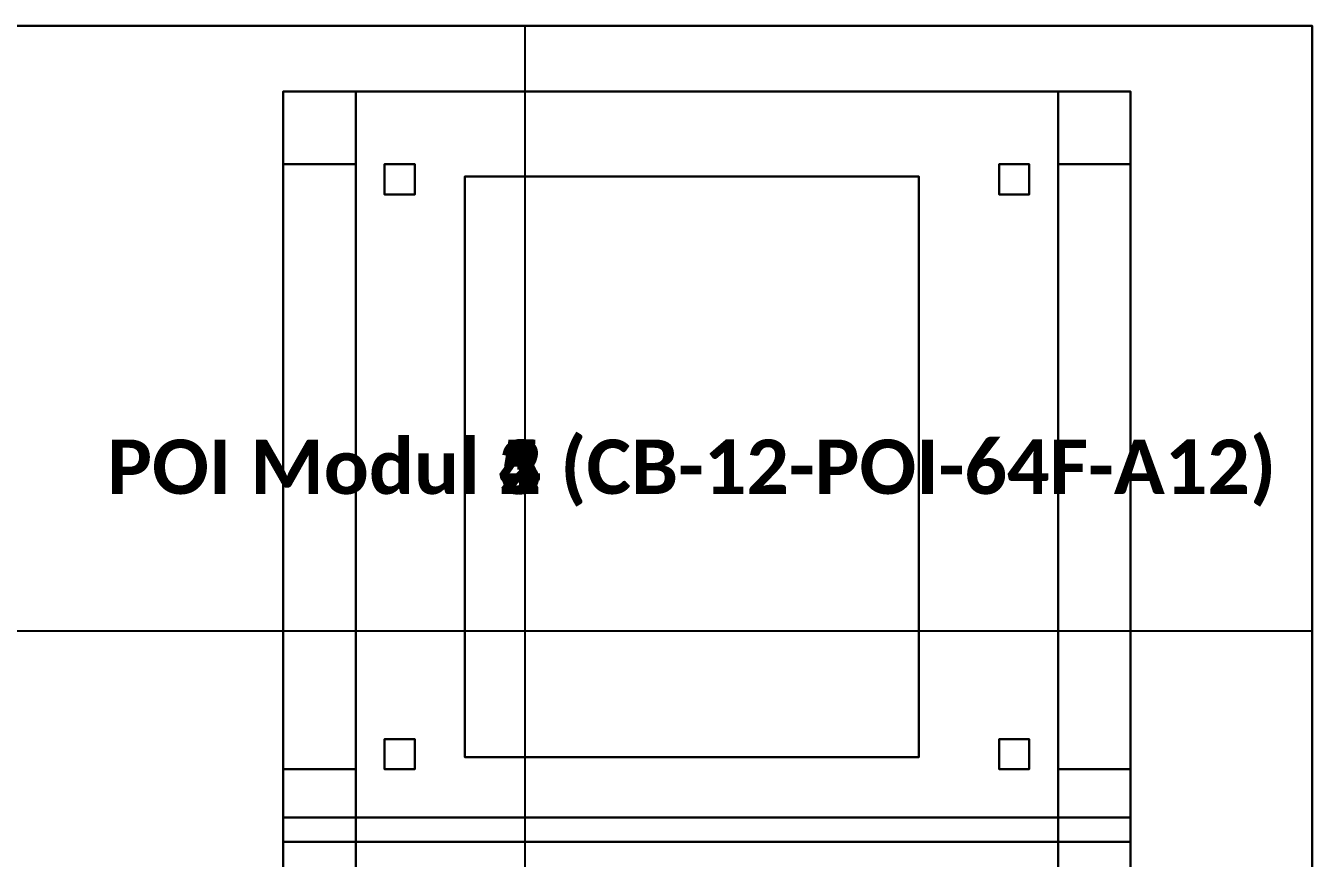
# Model space of a CAD drawing. Header units: metres. Extents: x -2.25 to 1.3, y -0.7 to 2.1.
# Drawn here: x -0.475 to 0.587, y 1.412 to 2.1 of the extents above; entities that cross this region are included whole.
import ezdxf
from ezdxf.enums import TextEntityAlignment as Align

# ---------------------------------------------------------------- set-up
doc = ezdxf.new("R2010")
doc.units = ezdxf.units.M
for name, color, linetype in [('BLOK_OZEL_PLATFORM', 140, 'CONTINUOUS'), ('EKP_POI_MODULLERI', 40, 'CONTINUOUS'), ('EKP_POI_TASIYICI_SASE', 30, 'CONTINUOUS')]:
    doc.layers.add(name, color=color, linetype=linetype)
doc.styles.get("Standard").update_dxf_attribs({"font": 'calibrib.ttf'})

msp = doc.modelspace()

# ---------------------------------------------------------------- linework, layer by layer
at = {"layer": 'BLOK_OZEL_PLATFORM'}
for p, q in [((0.5875, 2.1, -0.688), (-2.0125, 2.1, -0.688)), ((0.5875, 2.1, 1.216), (-2.0125, 2.1, 1.216)), ((-0.0625, 0.6, 1.216), (-0.0625, 2.1, 1.216)), ((0.5875, 0.6, -0.688), (0.5875, 2.1, -0.688)), ((0.5875, 0.6, 1.216), (0.5875, 2.1, 1.216)), ((0.5875, 2.1, -0.688), (0.5875, 2.1, 1.216)), ((-2.0125, 1.6, 1.216), (0.5875, 1.6, 1.216))]:
    msp.add_line(p, q, dxfattribs=at)
for points in [[(-2.0125, 0.6, -0.688), (0.5875, 0.6, -0.688), (0.5875, 2.1, -0.688), (-2.0125, 2.1, -0.688)], [(-2.0125, 0.6, 1.216), (0.5875, 0.6, 1.216), (0.5875, 2.1, 1.216), (-2.0125, 2.1, 1.216)], [(-2.0125, 2.1, -0.688), (0.5875, 2.1, -0.688), (0.5875, 2.1, 1.216), (-2.0125, 2.1, 1.216)], [(0.5875, 0.6, -0.688), (0.5875, 2.1, -0.688), (0.5875, 2.1, 1.216), (0.5875, 0.6, 1.216)]]:
    msp.add_3dface(points, dxfattribs=at)
at = {"layer": 'EKP_POI_MODULLERI'}
for p, q in [((0.2625, 1.9755, 0.1585), (-0.1125, 1.9755, 0.1585)), ((-0.1125, 1.9755, 0.1585), (-0.1125, 1.4955, 0.1585)), ((0.2625, 1.9755, 0.4225), (-0.1125, 1.9755, 0.4225)), ((-0.1125, 1.9755, 0.4225), (-0.1125, 1.4955, 0.4225)), ((-0.1125, 1.9755, 0.1585), (-0.1125, 1.9755, 0.4225)), ((0.2625, 1.9755, 0.4735), (-0.1125, 1.9755, 0.4735)), ((-0.1125, 1.9755, 0.4735), (-0.1125, 1.4955, 0.4735)), ((0.2625, 1.9755, 0.7375), (-0.1125, 1.9755, 0.7375)), ((-0.1125, 1.9755, 0.7375), (-0.1125, 1.4955, 0.7375)), ((-0.1125, 1.9755, 0.4735), (-0.1125, 1.9755, 0.7375)), ((0.2625, 1.9755, 0.7885), (-0.1125, 1.9755, 0.7885)), ((-0.1125, 1.9755, 0.7885), (-0.1125, 1.4955, 0.7885)), ((0.2625, 1.9755, 1.0525), (-0.1125, 1.9755, 1.0525)), ((-0.1125, 1.9755, 1.0525), (-0.1125, 1.4955, 1.0525)), ((-0.1125, 1.9755, 0.7885), (-0.1125, 1.9755, 1.0525)), ((0.2625, 1.9755, 1.1035), (-0.1125, 1.9755, 1.1035)), ((-0.1125, 1.9755, 1.1035), (-0.1125, 1.4955, 1.1035)), ((0.2625, 1.9755, 1.3675), (-0.1125, 1.9755, 1.3675)), ((-0.1125, 1.9755, 1.3675), (-0.1125, 1.4955, 1.3675)), ((-0.1125, 1.9755, 1.1035), (-0.1125, 1.9755, 1.3675)), ((0.2625, 1.9755, 1.4185), (-0.1125, 1.9755, 1.4185)), ((-0.1125, 1.9755, 1.4185), (-0.1125, 1.4955, 1.4185)), ((0.2625, 1.9755, 1.6825), (-0.1125, 1.9755, 1.6825)), ((-0.1125, 1.9755, 1.6825), (-0.1125, 1.4955, 1.6825)), ((-0.1125, 1.9755, 1.4185), (-0.1125, 1.9755, 1.6825)), ((0.2625, 1.4955, 0.1585), (0.2625, 1.9755, 0.1585)), ((0.2625, 1.4955, 0.4225), (0.2625, 1.9755, 0.4225)), ((0.2625, 1.9755, 0.1585), (0.2625, 1.9755, 0.4225)), ((0.2625, 1.4955, 0.4735), (0.2625, 1.9755, 0.4735)), ((0.2625, 1.4955, 0.7375), (0.2625, 1.9755, 0.7375)), ((0.2625, 1.9755, 0.4735), (0.2625, 1.9755, 0.7375)), ((0.2625, 1.4955, 0.7885), (0.2625, 1.9755, 0.7885)), ((0.2625, 1.4955, 1.0525), (0.2625, 1.9755, 1.0525)), ((0.2625, 1.9755, 0.7885), (0.2625, 1.9755, 1.0525)), ((0.2625, 1.4955, 1.1035), (0.2625, 1.9755, 1.1035)), ((0.2625, 1.4955, 1.3675), (0.2625, 1.9755, 1.3675)), ((0.2625, 1.9755, 1.1035), (0.2625, 1.9755, 1.3675)), ((0.2625, 1.4955, 1.4185), (0.2625, 1.9755, 1.4185)), ((0.2625, 1.4955, 1.6825), (0.2625, 1.9755, 1.6825)), ((0.2625, 1.9755, 1.4185), (0.2625, 1.9755, 1.6825)), ((-0.1125, 1.4955, 0.1585), (0.2625, 1.4955, 0.1585)), ((-0.1125, 1.4955, 0.4225), (0.2625, 1.4955, 0.4225)), ((-0.1125, 1.4955, 0.1585), (-0.1125, 1.4955, 0.4225)), ((-0.1125, 1.4955, 0.4735), (0.2625, 1.4955, 0.4735)), ((-0.1125, 1.4955, 0.7375), (0.2625, 1.4955, 0.7375)), ((-0.1125, 1.4955, 0.4735), (-0.1125, 1.4955, 0.7375)), ((-0.1125, 1.4955, 0.7885), (0.2625, 1.4955, 0.7885)), ((-0.1125, 1.4955, 1.0525), (0.2625, 1.4955, 1.0525)), ((-0.1125, 1.4955, 0.7885), (-0.1125, 1.4955, 1.0525)), ((-0.1125, 1.4955, 1.1035), (0.2625, 1.4955, 1.1035)), ((-0.1125, 1.4955, 1.3675), (0.2625, 1.4955, 1.3675)), ((-0.1125, 1.4955, 1.1035), (-0.1125, 1.4955, 1.3675)), ((-0.1125, 1.4955, 1.4185), (0.2625, 1.4955, 1.4185)), ((-0.1125, 1.4955, 1.6825), (0.2625, 1.4955, 1.6825)), ((-0.1125, 1.4955, 1.4185), (-0.1125, 1.4955, 1.6825)), ((0.2625, 1.4955, 0.1585), (0.2625, 1.4955, 0.4225)), ((0.2625, 1.4955, 0.4735), (0.2625, 1.4955, 0.7375)), ((0.2625, 1.4955, 0.7885), (0.2625, 1.4955, 1.0525)), ((0.2625, 1.4955, 1.1035), (0.2625, 1.4955, 1.3675)), ((0.2625, 1.4955, 1.4185), (0.2625, 1.4955, 1.6825))]:
    msp.add_line(p, q, dxfattribs=at)
for points in [[(-0.1125, 1.4955, 0.1585), (0.2625, 1.4955, 0.1585), (0.2625, 1.9755, 0.1585), (-0.1125, 1.9755, 0.1585)], [(-0.1125, 1.4955, 0.4225), (0.2625, 1.4955, 0.4225), (0.2625, 1.9755, 0.4225), (-0.1125, 1.9755, 0.4225)], [(-0.1125, 1.9755, 0.1585), (0.2625, 1.9755, 0.1585), (0.2625, 1.9755, 0.4225), (-0.1125, 1.9755, 0.4225)], [(-0.1125, 1.4955, 0.1585), (-0.1125, 1.9755, 0.1585), (-0.1125, 1.9755, 0.4225), (-0.1125, 1.4955, 0.4225)], [(-0.1125, 1.4955, 0.4735), (0.2625, 1.4955, 0.4735), (0.2625, 1.9755, 0.4735), (-0.1125, 1.9755, 0.4735)], [(-0.1125, 1.4955, 0.7375), (0.2625, 1.4955, 0.7375), (0.2625, 1.9755, 0.7375), (-0.1125, 1.9755, 0.7375)], [(-0.1125, 1.9755, 0.4735), (0.2625, 1.9755, 0.4735), (0.2625, 1.9755, 0.7375), (-0.1125, 1.9755, 0.7375)], [(-0.1125, 1.4955, 0.4735), (-0.1125, 1.9755, 0.4735), (-0.1125, 1.9755, 0.7375), (-0.1125, 1.4955, 0.7375)], [(-0.1125, 1.4955, 0.7885), (0.2625, 1.4955, 0.7885), (0.2625, 1.9755, 0.7885), (-0.1125, 1.9755, 0.7885)], [(-0.1125, 1.4955, 1.0525), (0.2625, 1.4955, 1.0525), (0.2625, 1.9755, 1.0525), (-0.1125, 1.9755, 1.0525)], [(-0.1125, 1.9755, 0.7885), (0.2625, 1.9755, 0.7885), (0.2625, 1.9755, 1.0525), (-0.1125, 1.9755, 1.0525)], [(-0.1125, 1.4955, 0.7885), (-0.1125, 1.9755, 0.7885), (-0.1125, 1.9755, 1.0525), (-0.1125, 1.4955, 1.0525)], [(-0.1125, 1.4955, 1.1035), (0.2625, 1.4955, 1.1035), (0.2625, 1.9755, 1.1035), (-0.1125, 1.9755, 1.1035)], [(-0.1125, 1.4955, 1.3675), (0.2625, 1.4955, 1.3675), (0.2625, 1.9755, 1.3675), (-0.1125, 1.9755, 1.3675)], [(-0.1125, 1.9755, 1.1035), (0.2625, 1.9755, 1.1035), (0.2625, 1.9755, 1.3675), (-0.1125, 1.9755, 1.3675)], [(-0.1125, 1.4955, 1.1035), (-0.1125, 1.9755, 1.1035), (-0.1125, 1.9755, 1.3675), (-0.1125, 1.4955, 1.3675)], [(-0.1125, 1.4955, 1.4185), (0.2625, 1.4955, 1.4185), (0.2625, 1.9755, 1.4185), (-0.1125, 1.9755, 1.4185)], [(-0.1125, 1.4955, 1.6825), (0.2625, 1.4955, 1.6825), (0.2625, 1.9755, 1.6825), (-0.1125, 1.9755, 1.6825)], [(-0.1125, 1.9755, 1.4185), (0.2625, 1.9755, 1.4185), (0.2625, 1.9755, 1.6825), (-0.1125, 1.9755, 1.6825)], [(-0.1125, 1.4955, 1.4185), (-0.1125, 1.9755, 1.4185), (-0.1125, 1.9755, 1.6825), (-0.1125, 1.4955, 1.6825)], [(0.2625, 1.4955, 0.1585), (0.2625, 1.9755, 0.1585), (0.2625, 1.9755, 0.4225), (0.2625, 1.4955, 0.4225)], [(0.2625, 1.4955, 0.4735), (0.2625, 1.9755, 0.4735), (0.2625, 1.9755, 0.7375), (0.2625, 1.4955, 0.7375)], [(0.2625, 1.4955, 0.7885), (0.2625, 1.9755, 0.7885), (0.2625, 1.9755, 1.0525), (0.2625, 1.4955, 1.0525)], [(0.2625, 1.4955, 1.1035), (0.2625, 1.9755, 1.1035), (0.2625, 1.9755, 1.3675), (0.2625, 1.4955, 1.3675)], [(0.2625, 1.4955, 1.4185), (0.2625, 1.9755, 1.4185), (0.2625, 1.9755, 1.6825), (0.2625, 1.4955, 1.6825)], [(-0.1125, 1.4955, 0.1585), (0.2625, 1.4955, 0.1585), (0.2625, 1.4955, 0.4225), (-0.1125, 1.4955, 0.4225)], [(-0.1125, 1.4955, 0.4735), (0.2625, 1.4955, 0.4735), (0.2625, 1.4955, 0.7375), (-0.1125, 1.4955, 0.7375)], [(-0.1125, 1.4955, 0.7885), (0.2625, 1.4955, 0.7885), (0.2625, 1.4955, 1.0525), (-0.1125, 1.4955, 1.0525)], [(-0.1125, 1.4955, 1.1035), (0.2625, 1.4955, 1.1035), (0.2625, 1.4955, 1.3675), (-0.1125, 1.4955, 1.3675)], [(-0.1125, 1.4955, 1.4185), (0.2625, 1.4955, 1.4185), (0.2625, 1.4955, 1.6825), (-0.1125, 1.4955, 1.6825)]]:
    msp.add_3dface(points, dxfattribs=at)
at = {"layer": 'EKP_POI_TASIYICI_SASE'}
for p, q in [((0.4375, 2.0455), (-0.2625, 2.0455)), ((-0.2625, 2.0455), (-0.2625, 1.4255)), ((0.4375, 2.0455, 0.1), (-0.2625, 2.0455, 0.1)), ((-0.2625, 2.0455, 0.1), (-0.2625, 1.4255, 0.1)), ((-0.2625, 2.0455), (-0.2625, 2.0455, 0.1)), ((-0.2025, 2.0455, 0.1), (-0.2625, 2.0455, 0.1)), ((-0.2625, 2.0455, 0.1), (-0.2625, 1.9855, 0.1)), ((-0.2025, 2.0455, 1.72), (-0.2625, 2.0455, 1.72)), ((-0.2625, 2.0455, 1.72), (-0.2625, 1.9855, 1.72)), ((-0.2625, 2.0455, 0.1), (-0.2625, 2.0455, 1.72)), ((0.4375, 2.0455, 1.72), (-0.2625, 2.0455, 1.72)), ((-0.2625, 2.0455, 1.72), (-0.2625, 1.4255, 1.72)), ((0.4375, 2.0455, 1.78), (-0.2625, 2.0455, 1.78)), ((-0.2625, 2.0455, 1.78), (-0.2625, 1.4255, 1.78)), ((-0.2625, 2.0455, 1.72), (-0.2625, 2.0455, 1.78)), ((-0.2025, 1.9855, 0.1), (-0.2025, 2.0455, 0.1)), ((-0.2025, 1.9855, 1.72), (-0.2025, 2.0455, 1.72)), ((-0.2025, 2.0455, 0.1), (-0.2025, 2.0455, 1.72)), ((0.4375, 2.0455, 0.1), (0.3775, 2.0455, 0.1)), ((0.3775, 2.0455, 0.1), (0.3775, 1.9855, 0.1)), ((0.4375, 2.0455, 1.72), (0.3775, 2.0455, 1.72)), ((0.3775, 2.0455, 1.72), (0.3775, 1.9855, 1.72)), ((0.3775, 2.0455, 0.1), (0.3775, 2.0455, 1.72)), ((0.4375, 1.4255), (0.4375, 2.0455)), ((0.4375, 1.4255, 0.1), (0.4375, 2.0455, 0.1)), ((0.4375, 2.0455), (0.4375, 2.0455, 0.1)), ((0.4375, 1.9855, 0.1), (0.4375, 2.0455, 0.1)), ((0.4375, 1.9855, 1.72), (0.4375, 2.0455, 1.72)), ((0.4375, 2.0455, 0.1), (0.4375, 2.0455, 1.72)), ((0.4375, 1.4255, 1.72), (0.4375, 2.0455, 1.72)), ((0.4375, 1.4255, 1.78), (0.4375, 2.0455, 1.78)), ((0.4375, 2.0455, 1.72), (0.4375, 2.0455, 1.78)), ((-0.2625, 1.9855, 0.1), (-0.2025, 1.9855, 0.1)), ((-0.2625, 1.9855, 1.72), (-0.2025, 1.9855, 1.72)), ((-0.2625, 1.9855, 0.1), (-0.2625, 1.9855, 1.72)), ((-0.2025, 1.9855, 0.14), (-0.2625, 1.9855, 0.14)), ((-0.2625, 1.9855, 0.14), (-0.2625, 1.4855, 0.14)), ((-0.2025, 1.9855, 0.18), (-0.2625, 1.9855, 0.18)), ((-0.2625, 1.9855, 0.18), (-0.2625, 1.4855, 0.18)), ((-0.2625, 1.9855, 0.14), (-0.2625, 1.9855, 0.18)), ((-0.2025, 1.9855, 0.89), (-0.2625, 1.9855, 0.89)), ((-0.2625, 1.9855, 0.89), (-0.2625, 1.4855, 0.89)), ((-0.2025, 1.9855, 0.93), (-0.2625, 1.9855, 0.93)), ((-0.2625, 1.9855, 0.93), (-0.2625, 1.4855, 0.93)), ((-0.2625, 1.9855, 0.89), (-0.2625, 1.9855, 0.93)), ((-0.2025, 1.9855, 1.66), (-0.2625, 1.9855, 1.66)), ((-0.2625, 1.9855, 1.66), (-0.2625, 1.4855, 1.66)), ((-0.2025, 1.9855, 1.7), (-0.2625, 1.9855, 1.7)), ((-0.2625, 1.9855, 1.7), (-0.2625, 1.4855, 1.7)), ((-0.2625, 1.9855, 1.66), (-0.2625, 1.9855, 1.7)), ((-0.2025, 1.9855, 0.1), (-0.2025, 1.9855, 1.72)), ((-0.2025, 1.4855, 0.14), (-0.2025, 1.9855, 0.14)), ((-0.2025, 1.4855, 0.18), (-0.2025, 1.9855, 0.18)), ((-0.2025, 1.9855, 0.14), (-0.2025, 1.9855, 0.18)), ((-0.2025, 1.4855, 0.89), (-0.2025, 1.9855, 0.89)), ((-0.2025, 1.4855, 0.93), (-0.2025, 1.9855, 0.93)), ((-0.2025, 1.9855, 0.89), (-0.2025, 1.9855, 0.93)), ((-0.2025, 1.4855, 1.66), (-0.2025, 1.9855, 1.66)), ((-0.2025, 1.4855, 1.7), (-0.2025, 1.9855, 1.7)), ((-0.2025, 1.9855, 1.66), (-0.2025, 1.9855, 1.7)), ((-0.1538, 1.9855, 0.1), (-0.1788, 1.9855, 0.1)), ((-0.1788, 1.9855, 0.1), (-0.1788, 1.9605, 0.1)), ((-0.1538, 1.9855, 1.72), (-0.1788, 1.9855, 1.72)), ((-0.1788, 1.9855, 1.72), (-0.1788, 1.9605, 1.72)), ((-0.1788, 1.9855, 0.1), (-0.1788, 1.9855, 1.72)), ((-0.1538, 1.9605, 0.1), (-0.1538, 1.9855, 0.1)), ((-0.1538, 1.9605, 1.72), (-0.1538, 1.9855, 1.72)), ((-0.1538, 1.9855, 0.1), (-0.1538, 1.9855, 1.72)), ((0.3538, 1.9855, 0.1), (0.3288, 1.9855, 0.1)), ((0.3288, 1.9855, 0.1), (0.3288, 1.9605, 0.1)), ((0.3538, 1.9855, 1.72), (0.3288, 1.9855, 1.72)), ((0.3288, 1.9855, 1.72), (0.3288, 1.9605, 1.72)), ((0.3288, 1.9855, 0.1), (0.3288, 1.9855, 1.72)), ((0.3538, 1.9605, 0.1), (0.3538, 1.9855, 0.1)), ((0.3538, 1.9605, 1.72), (0.3538, 1.9855, 1.72)), ((0.3538, 1.9855, 0.1), (0.3538, 1.9855, 1.72)), ((0.3775, 1.9855, 0.1), (0.4375, 1.9855, 0.1)), ((0.3775, 1.9855, 1.72), (0.4375, 1.9855, 1.72)), ((0.3775, 1.9855, 0.1), (0.3775, 1.9855, 1.72)), ((0.4375, 1.9855, 0.14), (0.3775, 1.9855, 0.14)), ((0.3775, 1.9855, 0.14), (0.3775, 1.4855, 0.14)), ((0.4375, 1.9855, 0.18), (0.3775, 1.9855, 0.18)), ((0.3775, 1.9855, 0.18), (0.3775, 1.4855, 0.18)), ((0.3775, 1.9855, 0.14), (0.3775, 1.9855, 0.18)), ((0.4375, 1.9855, 0.89), (0.3775, 1.9855, 0.89)), ((0.3775, 1.9855, 0.89), (0.3775, 1.4855, 0.89)), ((0.4375, 1.9855, 0.93), (0.3775, 1.9855, 0.93)), ((0.3775, 1.9855, 0.93), (0.3775, 1.4855, 0.93)), ((0.3775, 1.9855, 0.89), (0.3775, 1.9855, 0.93)), ((0.4375, 1.9855, 1.66), (0.3775, 1.9855, 1.66)), ((0.3775, 1.9855, 1.66), (0.3775, 1.4855, 1.66)), ((0.4375, 1.9855, 1.7), (0.3775, 1.9855, 1.7)), ((0.3775, 1.9855, 1.7), (0.3775, 1.4855, 1.7)), ((0.3775, 1.9855, 1.66), (0.3775, 1.9855, 1.7)), ((0.4375, 1.9855, 0.1), (0.4375, 1.9855, 1.72)), ((0.4375, 1.4855, 0.14), (0.4375, 1.9855, 0.14)), ((0.4375, 1.4855, 0.18), (0.4375, 1.9855, 0.18)), ((0.4375, 1.9855, 0.14), (0.4375, 1.9855, 0.18)), ((0.4375, 1.4855, 0.89), (0.4375, 1.9855, 0.89)), ((0.4375, 1.4855, 0.93), (0.4375, 1.9855, 0.93)), ((0.4375, 1.9855, 0.89), (0.4375, 1.9855, 0.93)), ((0.4375, 1.4855, 1.66), (0.4375, 1.9855, 1.66)), ((0.4375, 1.4855, 1.7), (0.4375, 1.9855, 1.7)), ((0.4375, 1.9855, 1.66), (0.4375, 1.9855, 1.7)), ((-0.1788, 1.9605, 0.1), (-0.1538, 1.9605, 0.1)), ((-0.1788, 1.9605, 1.72), (-0.1538, 1.9605, 1.72)), ((-0.1788, 1.9605, 0.1), (-0.1788, 1.9605, 1.72)), ((-0.1538, 1.9605, 0.1), (-0.1538, 1.9605, 1.72)), ((0.3288, 1.9605, 0.1), (0.3538, 1.9605, 0.1)), ((0.3288, 1.9605, 1.72), (0.3538, 1.9605, 1.72)), ((0.3288, 1.9605, 0.1), (0.3288, 1.9605, 1.72)), ((0.3538, 1.9605, 0.1), (0.3538, 1.9605, 1.72)), ((-0.1538, 1.5105, 0.1), (-0.1788, 1.5105, 0.1)), ((-0.1788, 1.5105, 0.1), (-0.1788, 1.4855, 0.1)), ((-0.1538, 1.5105, 1.72), (-0.1788, 1.5105, 1.72)), ((-0.1788, 1.5105, 1.72), (-0.1788, 1.4855, 1.72)), ((-0.1788, 1.5105, 0.1), (-0.1788, 1.5105, 1.72)), ((-0.1538, 1.4855, 0.1), (-0.1538, 1.5105, 0.1)), ((-0.1538, 1.4855, 1.72), (-0.1538, 1.5105, 1.72)), ((-0.1538, 1.5105, 0.1), (-0.1538, 1.5105, 1.72)), ((0.3538, 1.5105, 0.1), (0.3288, 1.5105, 0.1)), ((0.3288, 1.5105, 0.1), (0.3288, 1.4855, 0.1)), ((0.3538, 1.5105, 1.72), (0.3288, 1.5105, 1.72)), ((0.3288, 1.5105, 1.72), (0.3288, 1.4855, 1.72)), ((0.3288, 1.5105, 0.1), (0.3288, 1.5105, 1.72)), ((0.3538, 1.4855, 0.1), (0.3538, 1.5105, 0.1)), ((0.3538, 1.4855, 1.72), (0.3538, 1.5105, 1.72)), ((0.3538, 1.5105, 0.1), (0.3538, 1.5105, 1.72)), ((-0.2025, 1.4855, 0.1), (-0.2625, 1.4855, 0.1)), ((-0.2625, 1.4855, 0.1), (-0.2625, 1.4255, 0.1)), ((-0.2025, 1.4855, 1.72), (-0.2625, 1.4855, 1.72)), ((-0.2625, 1.4855, 1.72), (-0.2625, 1.4255, 1.72)), ((-0.2625, 1.4855, 0.1), (-0.2625, 1.4855, 1.72)), ((-0.2625, 1.4855, 0.14), (-0.2025, 1.4855, 0.14)), ((-0.2625, 1.4855, 0.18), (-0.2025, 1.4855, 0.18)), ((-0.2625, 1.4855, 0.14), (-0.2625, 1.4855, 0.18)), ((-0.2625, 1.4855, 0.89), (-0.2025, 1.4855, 0.89)), ((-0.2625, 1.4855, 0.93), (-0.2025, 1.4855, 0.93)), ((-0.2625, 1.4855, 0.89), (-0.2625, 1.4855, 0.93)), ((-0.2625, 1.4855, 1.66), (-0.2025, 1.4855, 1.66)), ((-0.2625, 1.4855, 1.7), (-0.2025, 1.4855, 1.7)), ((-0.2625, 1.4855, 1.66), (-0.2625, 1.4855, 1.7)), ((-0.2025, 1.4255, 0.1), (-0.2025, 1.4855, 0.1)), ((-0.2025, 1.4255, 1.72), (-0.2025, 1.4855, 1.72)), ((-0.2025, 1.4855, 0.1), (-0.2025, 1.4855, 1.72)), ((-0.2025, 1.4855, 0.14), (-0.2025, 1.4855, 0.18)), ((-0.2025, 1.4855, 0.89), (-0.2025, 1.4855, 0.93)), ((-0.2025, 1.4855, 1.66), (-0.2025, 1.4855, 1.7)), ((-0.1788, 1.4855, 0.1), (-0.1538, 1.4855, 0.1)), ((-0.1788, 1.4855, 1.72), (-0.1538, 1.4855, 1.72)), ((-0.1788, 1.4855, 0.1), (-0.1788, 1.4855, 1.72)), ((-0.1538, 1.4855, 0.1), (-0.1538, 1.4855, 1.72)), ((0.3288, 1.4855, 0.1), (0.3538, 1.4855, 0.1)), ((0.3288, 1.4855, 1.72), (0.3538, 1.4855, 1.72)), ((0.3288, 1.4855, 0.1), (0.3288, 1.4855, 1.72)), ((0.3538, 1.4855, 0.1), (0.3538, 1.4855, 1.72)), ((0.4375, 1.4855, 0.1), (0.3775, 1.4855, 0.1)), ((0.3775, 1.4855, 0.1), (0.3775, 1.4255, 0.1)), ((0.4375, 1.4855, 1.72), (0.3775, 1.4855, 1.72)), ((0.3775, 1.4855, 1.72), (0.3775, 1.4255, 1.72)), ((0.3775, 1.4855, 0.1), (0.3775, 1.4855, 1.72)), ((0.3775, 1.4855, 0.14), (0.4375, 1.4855, 0.14)), ((0.3775, 1.4855, 0.18), (0.4375, 1.4855, 0.18)), ((0.3775, 1.4855, 0.14), (0.3775, 1.4855, 0.18)), ((0.3775, 1.4855, 0.89), (0.4375, 1.4855, 0.89)), ((0.3775, 1.4855, 0.93), (0.4375, 1.4855, 0.93)), ((0.3775, 1.4855, 0.89), (0.3775, 1.4855, 0.93)), ((0.3775, 1.4855, 1.66), (0.4375, 1.4855, 1.66)), ((0.3775, 1.4855, 1.7), (0.4375, 1.4855, 1.7)), ((0.3775, 1.4855, 1.66), (0.3775, 1.4855, 1.7)), ((0.4375, 1.4255, 0.1), (0.4375, 1.4855, 0.1)), ((0.4375, 1.4255, 1.72), (0.4375, 1.4855, 1.72)), ((0.4375, 1.4855, 0.1), (0.4375, 1.4855, 1.72)), ((0.4375, 1.4855, 0.14), (0.4375, 1.4855, 0.18)), ((0.4375, 1.4855, 0.89), (0.4375, 1.4855, 0.93)), ((0.4375, 1.4855, 1.66), (0.4375, 1.4855, 1.7)), ((0.4375, 1.4455), (-0.2625, 1.4455)), ((-0.2625, 1.4455), (-0.2625, 0.8255)), ((0.4375, 1.4455, 0.1), (-0.2625, 1.4455, 0.1)), ((-0.2625, 1.4455, 0.1), (-0.2625, 0.8255, 0.1)), ((-0.2625, 1.4455), (-0.2625, 1.4455, 0.1)), ((-0.2025, 1.4455, 0.1), (-0.2625, 1.4455, 0.1)), ((-0.2625, 1.4455, 0.1), (-0.2625, 1.3855, 0.1)), ((-0.2025, 1.4455, 1.72), (-0.2625, 1.4455, 1.72)), ((-0.2625, 1.4455, 1.72), (-0.2625, 1.3855, 1.72)), ((-0.2625, 1.4455, 0.1), (-0.2625, 1.4455, 1.72)), ((0.4375, 1.4455, 1.72), (-0.2625, 1.4455, 1.72)), ((-0.2625, 1.4455, 1.72), (-0.2625, 0.8255, 1.72)), ((0.4375, 1.4455, 1.78), (-0.2625, 1.4455, 1.78)), ((-0.2625, 1.4455, 1.78), (-0.2625, 0.8255, 1.78)), ((-0.2625, 1.4455, 1.72), (-0.2625, 1.4455, 1.78)), ((-0.2025, 1.3855, 0.1), (-0.2025, 1.4455, 0.1)), ((-0.2025, 1.3855, 1.72), (-0.2025, 1.4455, 1.72)), ((-0.2025, 1.4455, 0.1), (-0.2025, 1.4455, 1.72)), ((0.4375, 1.4455, 0.1), (0.3775, 1.4455, 0.1)), ((0.3775, 1.4455, 0.1), (0.3775, 1.3855, 0.1)), ((0.4375, 1.4455, 1.72), (0.3775, 1.4455, 1.72)), ((0.3775, 1.4455, 1.72), (0.3775, 1.3855, 1.72)), ((0.3775, 1.4455, 0.1), (0.3775, 1.4455, 1.72)), ((0.4375, 0.8255), (0.4375, 1.4455)), ((0.4375, 0.8255, 0.1), (0.4375, 1.4455, 0.1)), ((0.4375, 1.4455), (0.4375, 1.4455, 0.1)), ((0.4375, 1.3855, 0.1), (0.4375, 1.4455, 0.1)), ((0.4375, 1.3855, 1.72), (0.4375, 1.4455, 1.72)), ((0.4375, 1.4455, 0.1), (0.4375, 1.4455, 1.72)), ((0.4375, 0.8255, 1.72), (0.4375, 1.4455, 1.72)), ((0.4375, 0.8255, 1.78), (0.4375, 1.4455, 1.78)), ((0.4375, 1.4455, 1.72), (0.4375, 1.4455, 1.78)), ((-0.2625, 1.4255), (0.4375, 1.4255)), ((-0.2625, 1.4255, 0.1), (0.4375, 1.4255, 0.1)), ((-0.2625, 1.4255), (-0.2625, 1.4255, 0.1)), ((-0.2625, 1.4255, 0.1), (-0.2025, 1.4255, 0.1)), ((-0.2625, 1.4255, 1.72), (-0.2025, 1.4255, 1.72)), ((-0.2625, 1.4255, 0.1), (-0.2625, 1.4255, 1.72)), ((-0.2625, 1.4255, 1.72), (0.4375, 1.4255, 1.72)), ((-0.2625, 1.4255, 1.78), (0.4375, 1.4255, 1.78)), ((-0.2625, 1.4255, 1.72), (-0.2625, 1.4255, 1.78)), ((-0.2025, 1.4255, 0.1), (-0.2025, 1.4255, 1.72)), ((0.3775, 1.4255, 0.1), (0.4375, 1.4255, 0.1)), ((0.3775, 1.4255, 1.72), (0.4375, 1.4255, 1.72)), ((0.3775, 1.4255, 0.1), (0.3775, 1.4255, 1.72)), ((0.4375, 1.4255), (0.4375, 1.4255, 0.1)), ((0.4375, 1.4255, 0.1), (0.4375, 1.4255, 1.72)), ((0.4375, 1.4255, 1.72), (0.4375, 1.4255, 1.78))]:
    msp.add_line(p, q, dxfattribs=at)
for points in [[(-0.2625, 1.4255), (0.4375, 1.4255), (0.4375, 2.0455), (-0.2625, 2.0455)], [(-0.2625, 1.4255, 0.1), (0.4375, 1.4255, 0.1), (0.4375, 2.0455, 0.1), (-0.2625, 2.0455, 0.1)], [(-0.2625, 2.0455), (0.4375, 2.0455), (0.4375, 2.0455, 0.1), (-0.2625, 2.0455, 0.1)], [(-0.2625, 1.4255), (-0.2625, 2.0455), (-0.2625, 2.0455, 0.1), (-0.2625, 1.4255, 0.1)], [(-0.2625, 1.9855, 0.1), (-0.2025, 1.9855, 0.1), (-0.2025, 2.0455, 0.1), (-0.2625, 2.0455, 0.1)], [(-0.2625, 1.9855, 1.72), (-0.2025, 1.9855, 1.72), (-0.2025, 2.0455, 1.72), (-0.2625, 2.0455, 1.72)], [(-0.2625, 2.0455, 0.1), (-0.2025, 2.0455, 0.1), (-0.2025, 2.0455, 1.72), (-0.2625, 2.0455, 1.72)], [(-0.2625, 1.9855, 0.1), (-0.2625, 2.0455, 0.1), (-0.2625, 2.0455, 1.72), (-0.2625, 1.9855, 1.72)], [(-0.2625, 1.4255, 1.72), (0.4375, 1.4255, 1.72), (0.4375, 2.0455, 1.72), (-0.2625, 2.0455, 1.72)], [(-0.2625, 1.4255, 1.78), (0.4375, 1.4255, 1.78), (0.4375, 2.0455, 1.78), (-0.2625, 2.0455, 1.78)], [(-0.2625, 2.0455, 1.72), (0.4375, 2.0455, 1.72), (0.4375, 2.0455, 1.78), (-0.2625, 2.0455, 1.78)], [(-0.2625, 1.4255, 1.72), (-0.2625, 2.0455, 1.72), (-0.2625, 2.0455, 1.78), (-0.2625, 1.4255, 1.78)], [(-0.2025, 1.9855, 0.1), (-0.2025, 2.0455, 0.1), (-0.2025, 2.0455, 1.72), (-0.2025, 1.9855, 1.72)], [(0.3775, 1.9855, 0.1), (0.4375, 1.9855, 0.1), (0.4375, 2.0455, 0.1), (0.3775, 2.0455, 0.1)], [(0.3775, 1.9855, 1.72), (0.4375, 1.9855, 1.72), (0.4375, 2.0455, 1.72), (0.3775, 2.0455, 1.72)], [(0.3775, 2.0455, 0.1), (0.4375, 2.0455, 0.1), (0.4375, 2.0455, 1.72), (0.3775, 2.0455, 1.72)], [(0.3775, 1.9855, 0.1), (0.3775, 2.0455, 0.1), (0.3775, 2.0455, 1.72), (0.3775, 1.9855, 1.72)], [(0.4375, 1.4255), (0.4375, 2.0455), (0.4375, 2.0455, 0.1), (0.4375, 1.4255, 0.1)], [(0.4375, 1.9855, 0.1), (0.4375, 2.0455, 0.1), (0.4375, 2.0455, 1.72), (0.4375, 1.9855, 1.72)], [(0.4375, 1.4255, 1.72), (0.4375, 2.0455, 1.72), (0.4375, 2.0455, 1.78), (0.4375, 1.4255, 1.78)], [(-0.2625, 1.9855, 0.1), (-0.2025, 1.9855, 0.1), (-0.2025, 1.9855, 1.72), (-0.2625, 1.9855, 1.72)], [(-0.2625, 1.4855, 0.14), (-0.2025, 1.4855, 0.14), (-0.2025, 1.9855, 0.14), (-0.2625, 1.9855, 0.14)], [(-0.2625, 1.4855, 0.18), (-0.2025, 1.4855, 0.18), (-0.2025, 1.9855, 0.18), (-0.2625, 1.9855, 0.18)], [(-0.2625, 1.9855, 0.14), (-0.2025, 1.9855, 0.14), (-0.2025, 1.9855, 0.18), (-0.2625, 1.9855, 0.18)], [(-0.2625, 1.4855, 0.14), (-0.2625, 1.9855, 0.14), (-0.2625, 1.9855, 0.18), (-0.2625, 1.4855, 0.18)], [(-0.2625, 1.4855, 0.89), (-0.2025, 1.4855, 0.89), (-0.2025, 1.9855, 0.89), (-0.2625, 1.9855, 0.89)], [(-0.2625, 1.4855, 0.93), (-0.2025, 1.4855, 0.93), (-0.2025, 1.9855, 0.93), (-0.2625, 1.9855, 0.93)], [(-0.2625, 1.9855, 0.89), (-0.2025, 1.9855, 0.89), (-0.2025, 1.9855, 0.93), (-0.2625, 1.9855, 0.93)], [(-0.2625, 1.4855, 0.89), (-0.2625, 1.9855, 0.89), (-0.2625, 1.9855, 0.93), (-0.2625, 1.4855, 0.93)], [(-0.2625, 1.4855, 1.66), (-0.2025, 1.4855, 1.66), (-0.2025, 1.9855, 1.66), (-0.2625, 1.9855, 1.66)], [(-0.2625, 1.4855, 1.7), (-0.2025, 1.4855, 1.7), (-0.2025, 1.9855, 1.7), (-0.2625, 1.9855, 1.7)], [(-0.2625, 1.9855, 1.66), (-0.2025, 1.9855, 1.66), (-0.2025, 1.9855, 1.7), (-0.2625, 1.9855, 1.7)], [(-0.2625, 1.4855, 1.66), (-0.2625, 1.9855, 1.66), (-0.2625, 1.9855, 1.7), (-0.2625, 1.4855, 1.7)], [(-0.2025, 1.4855, 0.14), (-0.2025, 1.9855, 0.14), (-0.2025, 1.9855, 0.18), (-0.2025, 1.4855, 0.18)], [(-0.2025, 1.4855, 0.89), (-0.2025, 1.9855, 0.89), (-0.2025, 1.9855, 0.93), (-0.2025, 1.4855, 0.93)], [(-0.2025, 1.4855, 1.66), (-0.2025, 1.9855, 1.66), (-0.2025, 1.9855, 1.7), (-0.2025, 1.4855, 1.7)], [(-0.1788, 1.9605, 0.1), (-0.1538, 1.9605, 0.1), (-0.1538, 1.9855, 0.1), (-0.1788, 1.9855, 0.1)], [(-0.1788, 1.9605, 1.72), (-0.1538, 1.9605, 1.72), (-0.1538, 1.9855, 1.72), (-0.1788, 1.9855, 1.72)], [(-0.1788, 1.9855, 0.1), (-0.1538, 1.9855, 0.1), (-0.1538, 1.9855, 1.72), (-0.1788, 1.9855, 1.72)], [(-0.1788, 1.9605, 0.1), (-0.1788, 1.9855, 0.1), (-0.1788, 1.9855, 1.72), (-0.1788, 1.9605, 1.72)], [(-0.1538, 1.9605, 0.1), (-0.1538, 1.9855, 0.1), (-0.1538, 1.9855, 1.72), (-0.1538, 1.9605, 1.72)], [(0.3288, 1.9605, 0.1), (0.3538, 1.9605, 0.1), (0.3538, 1.9855, 0.1), (0.3288, 1.9855, 0.1)], [(0.3288, 1.9605, 1.72), (0.3538, 1.9605, 1.72), (0.3538, 1.9855, 1.72), (0.3288, 1.9855, 1.72)], [(0.3288, 1.9855, 0.1), (0.3538, 1.9855, 0.1), (0.3538, 1.9855, 1.72), (0.3288, 1.9855, 1.72)], [(0.3288, 1.9605, 0.1), (0.3288, 1.9855, 0.1), (0.3288, 1.9855, 1.72), (0.3288, 1.9605, 1.72)], [(0.3538, 1.9605, 0.1), (0.3538, 1.9855, 0.1), (0.3538, 1.9855, 1.72), (0.3538, 1.9605, 1.72)], [(0.3775, 1.9855, 0.1), (0.4375, 1.9855, 0.1), (0.4375, 1.9855, 1.72), (0.3775, 1.9855, 1.72)], [(0.3775, 1.4855, 0.14), (0.4375, 1.4855, 0.14), (0.4375, 1.9855, 0.14), (0.3775, 1.9855, 0.14)], [(0.3775, 1.4855, 0.18), (0.4375, 1.4855, 0.18), (0.4375, 1.9855, 0.18), (0.3775, 1.9855, 0.18)], [(0.3775, 1.9855, 0.14), (0.4375, 1.9855, 0.14), (0.4375, 1.9855, 0.18), (0.3775, 1.9855, 0.18)], [(0.3775, 1.4855, 0.14), (0.3775, 1.9855, 0.14), (0.3775, 1.9855, 0.18), (0.3775, 1.4855, 0.18)], [(0.3775, 1.4855, 0.89), (0.4375, 1.4855, 0.89), (0.4375, 1.9855, 0.89), (0.3775, 1.9855, 0.89)], [(0.3775, 1.4855, 0.93), (0.4375, 1.4855, 0.93), (0.4375, 1.9855, 0.93), (0.3775, 1.9855, 0.93)], [(0.3775, 1.9855, 0.89), (0.4375, 1.9855, 0.89), (0.4375, 1.9855, 0.93), (0.3775, 1.9855, 0.93)], [(0.3775, 1.4855, 0.89), (0.3775, 1.9855, 0.89), (0.3775, 1.9855, 0.93), (0.3775, 1.4855, 0.93)], [(0.3775, 1.4855, 1.66), (0.4375, 1.4855, 1.66), (0.4375, 1.9855, 1.66), (0.3775, 1.9855, 1.66)], [(0.3775, 1.4855, 1.7), (0.4375, 1.4855, 1.7), (0.4375, 1.9855, 1.7), (0.3775, 1.9855, 1.7)], [(0.3775, 1.9855, 1.66), (0.4375, 1.9855, 1.66), (0.4375, 1.9855, 1.7), (0.3775, 1.9855, 1.7)], [(0.3775, 1.4855, 1.66), (0.3775, 1.9855, 1.66), (0.3775, 1.9855, 1.7), (0.3775, 1.4855, 1.7)], [(0.4375, 1.4855, 0.14), (0.4375, 1.9855, 0.14), (0.4375, 1.9855, 0.18), (0.4375, 1.4855, 0.18)], [(0.4375, 1.4855, 0.89), (0.4375, 1.9855, 0.89), (0.4375, 1.9855, 0.93), (0.4375, 1.4855, 0.93)], [(0.4375, 1.4855, 1.66), (0.4375, 1.9855, 1.66), (0.4375, 1.9855, 1.7), (0.4375, 1.4855, 1.7)], [(-0.1788, 1.9605, 0.1), (-0.1538, 1.9605, 0.1), (-0.1538, 1.9605, 1.72), (-0.1788, 1.9605, 1.72)], [(0.3288, 1.9605, 0.1), (0.3538, 1.9605, 0.1), (0.3538, 1.9605, 1.72), (0.3288, 1.9605, 1.72)], [(-0.1788, 1.4855, 0.1), (-0.1538, 1.4855, 0.1), (-0.1538, 1.5105, 0.1), (-0.1788, 1.5105, 0.1)], [(-0.1788, 1.4855, 1.72), (-0.1538, 1.4855, 1.72), (-0.1538, 1.5105, 1.72), (-0.1788, 1.5105, 1.72)], [(-0.1788, 1.5105, 0.1), (-0.1538, 1.5105, 0.1), (-0.1538, 1.5105, 1.72), (-0.1788, 1.5105, 1.72)], [(-0.1788, 1.4855, 0.1), (-0.1788, 1.5105, 0.1), (-0.1788, 1.5105, 1.72), (-0.1788, 1.4855, 1.72)], [(-0.1538, 1.4855, 0.1), (-0.1538, 1.5105, 0.1), (-0.1538, 1.5105, 1.72), (-0.1538, 1.4855, 1.72)], [(0.3288, 1.4855, 0.1), (0.3538, 1.4855, 0.1), (0.3538, 1.5105, 0.1), (0.3288, 1.5105, 0.1)], [(0.3288, 1.4855, 1.72), (0.3538, 1.4855, 1.72), (0.3538, 1.5105, 1.72), (0.3288, 1.5105, 1.72)], [(0.3288, 1.5105, 0.1), (0.3538, 1.5105, 0.1), (0.3538, 1.5105, 1.72), (0.3288, 1.5105, 1.72)], [(0.3288, 1.4855, 0.1), (0.3288, 1.5105, 0.1), (0.3288, 1.5105, 1.72), (0.3288, 1.4855, 1.72)], [(0.3538, 1.4855, 0.1), (0.3538, 1.5105, 0.1), (0.3538, 1.5105, 1.72), (0.3538, 1.4855, 1.72)], [(-0.2625, 1.4255, 0.1), (-0.2025, 1.4255, 0.1), (-0.2025, 1.4855, 0.1), (-0.2625, 1.4855, 0.1)], [(-0.2625, 1.4255, 1.72), (-0.2025, 1.4255, 1.72), (-0.2025, 1.4855, 1.72), (-0.2625, 1.4855, 1.72)], [(-0.2625, 1.4855, 0.1), (-0.2025, 1.4855, 0.1), (-0.2025, 1.4855, 1.72), (-0.2625, 1.4855, 1.72)], [(-0.2625, 1.4255, 0.1), (-0.2625, 1.4855, 0.1), (-0.2625, 1.4855, 1.72), (-0.2625, 1.4255, 1.72)], [(-0.2625, 1.4855, 0.14), (-0.2025, 1.4855, 0.14), (-0.2025, 1.4855, 0.18), (-0.2625, 1.4855, 0.18)], [(-0.2625, 1.4855, 0.89), (-0.2025, 1.4855, 0.89), (-0.2025, 1.4855, 0.93), (-0.2625, 1.4855, 0.93)], [(-0.2625, 1.4855, 1.66), (-0.2025, 1.4855, 1.66), (-0.2025, 1.4855, 1.7), (-0.2625, 1.4855, 1.7)], [(-0.2025, 1.4255, 0.1), (-0.2025, 1.4855, 0.1), (-0.2025, 1.4855, 1.72), (-0.2025, 1.4255, 1.72)], [(-0.1788, 1.4855, 0.1), (-0.1538, 1.4855, 0.1), (-0.1538, 1.4855, 1.72), (-0.1788, 1.4855, 1.72)], [(0.3288, 1.4855, 0.1), (0.3538, 1.4855, 0.1), (0.3538, 1.4855, 1.72), (0.3288, 1.4855, 1.72)], [(0.3775, 1.4255, 0.1), (0.4375, 1.4255, 0.1), (0.4375, 1.4855, 0.1), (0.3775, 1.4855, 0.1)], [(0.3775, 1.4255, 1.72), (0.4375, 1.4255, 1.72), (0.4375, 1.4855, 1.72), (0.3775, 1.4855, 1.72)], [(0.3775, 1.4855, 0.1), (0.4375, 1.4855, 0.1), (0.4375, 1.4855, 1.72), (0.3775, 1.4855, 1.72)], [(0.3775, 1.4255, 0.1), (0.3775, 1.4855, 0.1), (0.3775, 1.4855, 1.72), (0.3775, 1.4255, 1.72)], [(0.3775, 1.4855, 0.14), (0.4375, 1.4855, 0.14), (0.4375, 1.4855, 0.18), (0.3775, 1.4855, 0.18)], [(0.3775, 1.4855, 0.89), (0.4375, 1.4855, 0.89), (0.4375, 1.4855, 0.93), (0.3775, 1.4855, 0.93)], [(0.3775, 1.4855, 1.66), (0.4375, 1.4855, 1.66), (0.4375, 1.4855, 1.7), (0.3775, 1.4855, 1.7)], [(0.4375, 1.4255, 0.1), (0.4375, 1.4855, 0.1), (0.4375, 1.4855, 1.72), (0.4375, 1.4255, 1.72)], [(-0.2625, 0.8255), (0.4375, 0.8255), (0.4375, 1.4455), (-0.2625, 1.4455)], [(-0.2625, 0.8255, 0.1), (0.4375, 0.8255, 0.1), (0.4375, 1.4455, 0.1), (-0.2625, 1.4455, 0.1)], [(-0.2625, 1.4455), (0.4375, 1.4455), (0.4375, 1.4455, 0.1), (-0.2625, 1.4455, 0.1)], [(-0.2625, 0.8255), (-0.2625, 1.4455), (-0.2625, 1.4455, 0.1), (-0.2625, 0.8255, 0.1)], [(-0.2625, 1.3855, 0.1), (-0.2025, 1.3855, 0.1), (-0.2025, 1.4455, 0.1), (-0.2625, 1.4455, 0.1)], [(-0.2625, 1.3855, 1.72), (-0.2025, 1.3855, 1.72), (-0.2025, 1.4455, 1.72), (-0.2625, 1.4455, 1.72)], [(-0.2625, 1.4455, 0.1), (-0.2025, 1.4455, 0.1), (-0.2025, 1.4455, 1.72), (-0.2625, 1.4455, 1.72)], [(-0.2625, 1.3855, 0.1), (-0.2625, 1.4455, 0.1), (-0.2625, 1.4455, 1.72), (-0.2625, 1.3855, 1.72)], [(-0.2625, 0.8255, 1.72), (0.4375, 0.8255, 1.72), (0.4375, 1.4455, 1.72), (-0.2625, 1.4455, 1.72)], [(-0.2625, 0.8255, 1.78), (0.4375, 0.8255, 1.78), (0.4375, 1.4455, 1.78), (-0.2625, 1.4455, 1.78)], [(-0.2625, 1.4455, 1.72), (0.4375, 1.4455, 1.72), (0.4375, 1.4455, 1.78), (-0.2625, 1.4455, 1.78)], [(-0.2625, 0.8255, 1.72), (-0.2625, 1.4455, 1.72), (-0.2625, 1.4455, 1.78), (-0.2625, 0.8255, 1.78)], [(-0.2025, 1.3855, 0.1), (-0.2025, 1.4455, 0.1), (-0.2025, 1.4455, 1.72), (-0.2025, 1.3855, 1.72)], [(0.3775, 1.3855, 0.1), (0.4375, 1.3855, 0.1), (0.4375, 1.4455, 0.1), (0.3775, 1.4455, 0.1)], [(0.3775, 1.3855, 1.72), (0.4375, 1.3855, 1.72), (0.4375, 1.4455, 1.72), (0.3775, 1.4455, 1.72)], [(0.3775, 1.4455, 0.1), (0.4375, 1.4455, 0.1), (0.4375, 1.4455, 1.72), (0.3775, 1.4455, 1.72)], [(0.3775, 1.3855, 0.1), (0.3775, 1.4455, 0.1), (0.3775, 1.4455, 1.72), (0.3775, 1.3855, 1.72)], [(0.4375, 0.8255), (0.4375, 1.4455), (0.4375, 1.4455, 0.1), (0.4375, 0.8255, 0.1)], [(0.4375, 1.3855, 0.1), (0.4375, 1.4455, 0.1), (0.4375, 1.4455, 1.72), (0.4375, 1.3855, 1.72)], [(0.4375, 0.8255, 1.72), (0.4375, 1.4455, 1.72), (0.4375, 1.4455, 1.78), (0.4375, 0.8255, 1.78)], [(-0.2625, 1.4255), (0.4375, 1.4255), (0.4375, 1.4255, 0.1), (-0.2625, 1.4255, 0.1)], [(-0.2625, 1.4255, 0.1), (-0.2025, 1.4255, 0.1), (-0.2025, 1.4255, 1.72), (-0.2625, 1.4255, 1.72)], [(-0.2625, 1.4255, 1.72), (0.4375, 1.4255, 1.72), (0.4375, 1.4255, 1.78), (-0.2625, 1.4255, 1.78)], [(0.3775, 1.4255, 0.1), (0.4375, 1.4255, 0.1), (0.4375, 1.4255, 1.72), (0.3775, 1.4255, 1.72)]]:
    msp.add_3dface(points, dxfattribs=at)

# ---------------------------------------------------------------- texts
at = {"layer": 'EKP_POI_MODULLERI'}
for s in ['POI Modul 1 (CB-12-POI-64F-A12)', 'POI Modul 2 (CB-12-POI-64F-A12)', 'POI Modul 3 (CB-12-POI-64F-A12)', 'POI Modul 4 (CB-12-POI-64F-A12)', 'POI Modul 5 (CB-12-POI-64F-A12)']:
    msp.add_text(s, height=0.045, dxfattribs=at).set_placement((0.075, 1.7355), align=Align.MIDDLE_CENTER)

doc.saveas('drawing.dxf')
